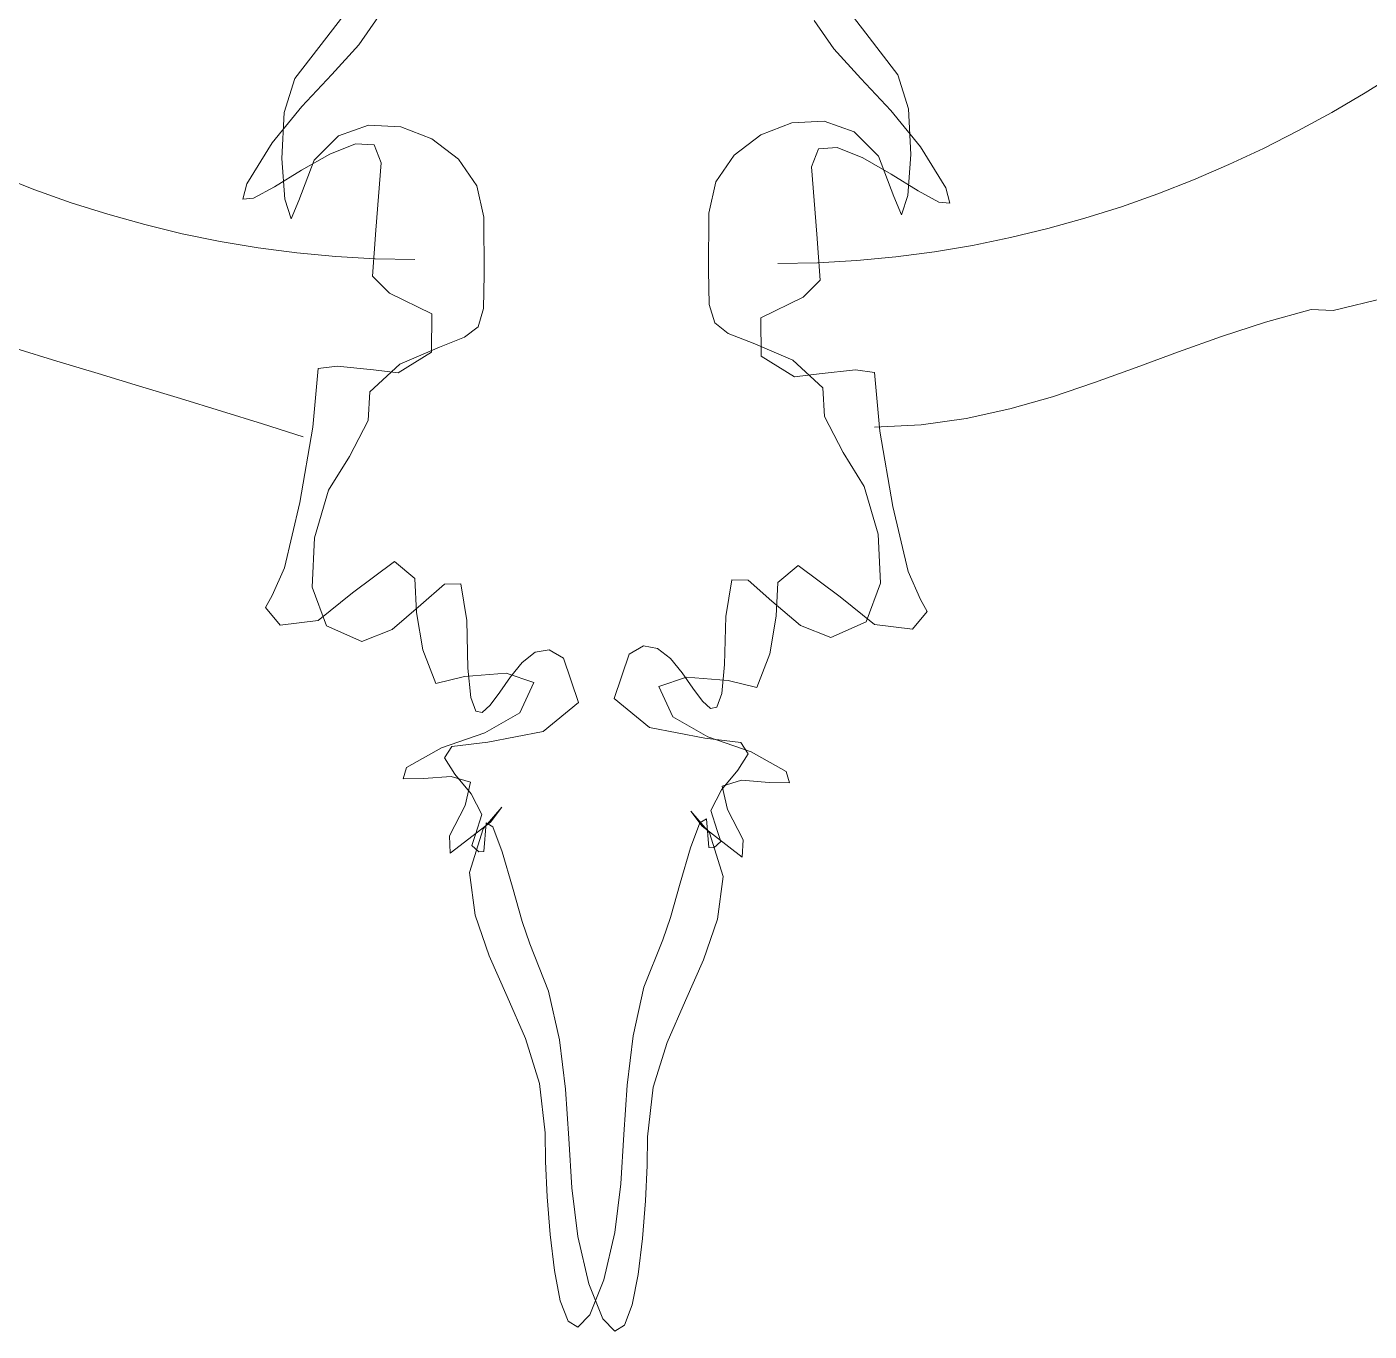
# Model space of a CAD drawing. Header units: centimetres. Extents: x 134057 to 145613, y 5028 to 39996.
# Drawn here: x 136040.61 to 136083.87, y 32791.62 to 32833.66 of the extents above; entities that cross this region are included whole.
import ezdxf

# ---------------------------------------------------------------- set-up
doc = ezdxf.new("R2010")
doc.units = ezdxf.units.CM
doc.layers.add('TEXT', color=3, linetype='Continuous', lineweight=20)

msp = doc.modelspace()

# ---------------------------------------------------------------- linework, layer by layer
at = {"layer": 'TEXT', "color": 2, "linetype": 'Continuous', "lineweight": 13}
for p, q in [((136051.227, 32834.561), (136050.282, 32833.325)), ((136051.227, 32834.561), (136050.282, 32833.325)), ((136066.705, 32834.688), (136067.651, 32833.453)), ((136066.705, 32834.688), (136067.651, 32833.453)), ((136051.308, 32833.081), (136051.951, 32833.992)), ((136051.308, 32833.081), (136051.951, 32833.992)), ((136066.625, 32832.953), (136065.982, 32833.864)), ((136066.625, 32832.953), (136065.982, 32833.864)), ((136050.282, 32833.325), (136049.247, 32831.989)), ((136050.282, 32833.325), (136049.247, 32831.989)), ((136067.651, 32833.453), (136068.685, 32832.116)), ((136067.651, 32833.453), (136068.685, 32832.116)), ((136050.442, 32832.125), (136051.308, 32833.081)), ((136050.442, 32832.125), (136051.308, 32833.081)), ((136067.49, 32831.998), (136066.625, 32832.953)), ((136067.49, 32831.998), (136066.625, 32832.953)), ((136049.247, 32831.989), (136048.911, 32830.892)), ((136049.247, 32831.989), (136048.911, 32830.892)), ((136049.474, 32831.086), (136050.442, 32832.125)), ((136049.474, 32831.086), (136050.442, 32832.125)), ((136068.459, 32830.959), (136067.49, 32831.998)), ((136068.459, 32830.959), (136067.49, 32831.998)), ((136068.685, 32832.116), (136069.022, 32831.019)), ((136068.685, 32832.116), (136069.022, 32831.019)), ((136084.801, 32832.19), (136083.741, 32831.528)), ((136084.801, 32832.19), (136083.741, 32831.528)), ((136083.741, 32831.528), (136082.666, 32830.898)), ((136083.741, 32831.528), (136082.666, 32830.898)), ((136048.521, 32829.923), (136049.474, 32831.086)), ((136048.521, 32829.923), (136049.474, 32831.086)), ((136069.022, 32831.019), (136069.105, 32829.545)), ((136069.022, 32831.019), (136069.105, 32829.545)), ((136048.911, 32830.892), (136048.827, 32829.418)), ((136048.911, 32830.892), (136048.827, 32829.418)), ((136065.267, 32830.559), (136064.264, 32830.176)), ((136065.267, 32830.559), (136064.264, 32830.176)), ((136066.308, 32830.613), (136065.267, 32830.559)), ((136066.308, 32830.613), (136065.267, 32830.559)), ((136067.276, 32830.276), (136066.308, 32830.613)), ((136067.276, 32830.276), (136066.308, 32830.613)), ((136069.411, 32829.796), (136068.459, 32830.959)), ((136069.411, 32829.796), (136068.459, 32830.959)), ((136082.666, 32830.898), (136081.575, 32830.303)), ((136082.666, 32830.898), (136081.575, 32830.303)), ((136049.872, 32829.361), (136050.656, 32830.149)), ((136049.872, 32829.361), (136050.656, 32830.149)), ((136050.656, 32830.149), (136051.624, 32830.485)), ((136050.656, 32830.149), (136051.624, 32830.485)), ((136051.624, 32830.485), (136052.665, 32830.432)), ((136051.624, 32830.485), (136052.665, 32830.432)), ((136052.665, 32830.432), (136053.668, 32830.049)), ((136052.665, 32830.432), (136053.668, 32830.049)), ((136064.264, 32830.176), (136063.41, 32829.523)), ((136064.264, 32830.176), (136063.41, 32829.523)), ((136068.061, 32829.489), (136067.276, 32830.276)), ((136068.061, 32829.489), (136067.276, 32830.276)), ((136081.575, 32830.303), (136080.468, 32829.742)), ((136081.575, 32830.303), (136080.468, 32829.742)), ((136047.703, 32828.597), (136048.521, 32829.923)), ((136047.703, 32828.597), (136048.521, 32829.923)), ((136051.206, 32829.891), (136050.379, 32829.559)), ((136051.206, 32829.891), (136050.379, 32829.559)), ((136051.805, 32829.855), (136051.206, 32829.891)), ((136051.805, 32829.855), (136051.206, 32829.891)), ((136052.035, 32829.274), (136051.805, 32829.855)), ((136052.035, 32829.274), (136051.805, 32829.855)), ((136053.668, 32830.049), (136054.522, 32829.396)), ((136053.668, 32830.049), (136054.522, 32829.396)), ((136065.897, 32829.146), (136066.128, 32829.728)), ((136065.897, 32829.146), (136066.128, 32829.728)), ((136066.128, 32829.728), (136066.727, 32829.764)), ((136066.128, 32829.728), (136066.727, 32829.764)), ((136066.727, 32829.764), (136067.554, 32829.432)), ((136066.727, 32829.764), (136067.554, 32829.432)), ((136070.229, 32828.469), (136069.411, 32829.796)), ((136070.229, 32828.469), (136069.411, 32829.796)), ((136080.468, 32829.742), (136079.346, 32829.216)), ((136080.468, 32829.742), (136079.346, 32829.216)), ((136048.827, 32829.418), (136048.926, 32828.1)), ((136048.827, 32829.418), (136048.926, 32828.1)), ((136049.383, 32828.063), (136049.872, 32829.361)), ((136049.383, 32828.063), (136049.872, 32829.361)), ((136050.379, 32829.559), (136049.463, 32829.037)), ((136050.379, 32829.559), (136049.463, 32829.037)), ((136051.865, 32827.103), (136052.035, 32829.274)), ((136051.865, 32827.103), (136052.035, 32829.274)), ((136054.522, 32829.396), (136055.116, 32828.533)), ((136054.522, 32829.396), (136055.116, 32828.533)), ((136063.41, 32829.523), (136062.816, 32828.661)), ((136063.41, 32829.523), (136062.816, 32828.661)), ((136067.554, 32829.432), (136068.469, 32828.909)), ((136067.554, 32829.432), (136068.469, 32828.909)), ((136068.55, 32828.191), (136068.061, 32829.489)), ((136068.55, 32828.191), (136068.061, 32829.489)), ((136069.105, 32829.545), (136069.007, 32828.227)), ((136069.105, 32829.545), (136069.007, 32828.227)), ((136039.723, 32828.854), (136040.875, 32828.403)), ((136039.723, 32828.854), (136040.875, 32828.403)), ((136049.463, 32829.037), (136048.598, 32828.501)), ((136049.463, 32829.037), (136048.598, 32828.501)), ((136066.068, 32826.975), (136065.897, 32829.146)), ((136066.068, 32826.975), (136065.897, 32829.146)), ((136068.469, 32828.909), (136069.334, 32828.374)), ((136068.469, 32828.909), (136069.334, 32828.374)), ((136079.346, 32829.216), (136078.209, 32828.727)), ((136079.346, 32829.216), (136078.209, 32828.727)), ((136040.875, 32828.403), (136042.04, 32827.99)), ((136040.875, 32828.403), (136042.04, 32827.99)), ((136047.579, 32828.104), (136047.703, 32828.597)), ((136047.579, 32828.104), (136047.703, 32828.597)), ((136048.598, 32828.501), (136047.923, 32828.131)), ((136048.598, 32828.501), (136047.923, 32828.131)), ((136055.116, 32828.533), (136055.339, 32827.522)), ((136055.116, 32828.533), (136055.339, 32827.522)), ((136062.816, 32828.661), (136062.594, 32827.649)), ((136062.816, 32828.661), (136062.594, 32827.649)), ((136070.354, 32827.976), (136070.229, 32828.469)), ((136070.354, 32827.976), (136070.229, 32828.469)), ((136078.209, 32828.727), (136077.058, 32828.275)), ((136078.209, 32828.727), (136077.058, 32828.275)), ((136042.04, 32827.99), (136043.22, 32827.616)), ((136042.04, 32827.99), (136043.22, 32827.616)), ((136047.923, 32828.131), (136047.579, 32828.104)), ((136047.923, 32828.131), (136047.579, 32828.104)), ((136048.926, 32828.1), (136049.135, 32827.471)), ((136048.926, 32828.1), (136049.135, 32827.471)), ((136049.135, 32827.471), (136049.383, 32828.063)), ((136049.135, 32827.471), (136049.383, 32828.063)), ((136068.798, 32827.598), (136068.55, 32828.191)), ((136068.798, 32827.598), (136068.55, 32828.191)), ((136069.007, 32828.227), (136068.798, 32827.598)), ((136069.007, 32828.227), (136068.798, 32827.598)), ((136069.334, 32828.374), (136070.009, 32828.004)), ((136069.334, 32828.374), (136070.009, 32828.004)), ((136070.009, 32828.004), (136070.354, 32827.976)), ((136070.009, 32828.004), (136070.354, 32827.976)), ((136077.058, 32828.275), (136075.892, 32827.862)), ((136077.058, 32828.275), (136075.892, 32827.862)), ((136043.22, 32827.616), (136044.413, 32827.283)), ((136043.22, 32827.616), (136044.413, 32827.283)), ((136062.594, 32827.649), (136062.578, 32825.804)), ((136062.594, 32827.649), (136062.578, 32825.804)), ((136075.892, 32827.862), (136074.713, 32827.488)), ((136075.892, 32827.862), (136074.713, 32827.488)), ((136044.413, 32827.283), (136045.619, 32826.991)), ((136044.413, 32827.283), (136045.619, 32826.991)), ((136051.754, 32825.624), (136051.865, 32827.103)), ((136051.754, 32825.624), (136051.865, 32827.103)), ((136055.339, 32827.522), (136055.355, 32825.676)), ((136055.339, 32827.522), (136055.355, 32825.676)), ((136073.52, 32827.155), (136072.313, 32826.863)), ((136073.52, 32827.155), (136072.313, 32826.863)), ((136074.713, 32827.488), (136073.52, 32827.155)), ((136074.713, 32827.488), (136073.52, 32827.155)), ((136045.619, 32826.991), (136046.839, 32826.741)), ((136045.619, 32826.991), (136046.839, 32826.741)), ((136046.839, 32826.741), (136048.071, 32826.534)), ((136046.839, 32826.741), (136048.071, 32826.534)), ((136066.178, 32825.496), (136066.068, 32826.975)), ((136066.178, 32825.496), (136066.068, 32826.975)), ((136072.313, 32826.863), (136071.094, 32826.613)), ((136072.313, 32826.863), (136071.094, 32826.613)), ((136048.071, 32826.534), (136049.315, 32826.372)), ((136048.071, 32826.534), (136049.315, 32826.372)), ((136049.315, 32826.372), (136050.571, 32826.255)), ((136049.315, 32826.372), (136050.571, 32826.255)), ((136050.571, 32826.255), (136051.839, 32826.184)), ((136050.571, 32826.255), (136051.839, 32826.184)), ((136068.618, 32826.245), (136067.362, 32826.127)), ((136068.618, 32826.245), (136067.362, 32826.127)), ((136069.862, 32826.407), (136068.618, 32826.245)), ((136069.862, 32826.407), (136068.618, 32826.245)), ((136071.094, 32826.613), (136069.862, 32826.407)), ((136071.094, 32826.613), (136069.862, 32826.407)), ((136051.839, 32826.184), (136053.118, 32826.16)), ((136051.839, 32826.184), (136053.118, 32826.16)), ((136062.578, 32825.804), (136062.604, 32824.706)), ((136062.578, 32825.804), (136062.604, 32824.706)), ((136066.094, 32826.056), (136064.814, 32826.033)), ((136066.094, 32826.056), (136064.814, 32826.033)), ((136067.362, 32826.127), (136066.094, 32826.056)), ((136067.362, 32826.127), (136066.094, 32826.056)), ((136052.306, 32825.077), (136051.754, 32825.624)), ((136052.306, 32825.077), (136051.754, 32825.624)), ((136055.355, 32825.676), (136055.329, 32824.579)), ((136055.355, 32825.676), (136055.329, 32824.579)), ((136065.627, 32824.95), (136066.178, 32825.496)), ((136065.627, 32824.95), (136066.178, 32825.496)), ((136053.67, 32824.41), (136052.306, 32825.077)), ((136053.67, 32824.41), (136052.306, 32825.077)), ((136064.263, 32824.283), (136065.627, 32824.95)), ((136064.263, 32824.283), (136065.627, 32824.95)), ((136055.329, 32824.579), (136055.153, 32823.985)), ((136055.329, 32824.579), (136055.153, 32823.985)), ((136062.604, 32824.706), (136062.78, 32824.113)), ((136062.604, 32824.706), (136062.78, 32824.113)), ((136082.006, 32824.544), (136080.534, 32824.141)), ((136082.711, 32824.51), (136082.006, 32824.544)), ((136084.397, 32824.925), (136082.711, 32824.51)), ((136053.649, 32823.172), (136053.67, 32824.41)), ((136053.649, 32823.172), (136053.67, 32824.41)), ((136062.78, 32824.113), (136063.215, 32823.779)), ((136062.78, 32824.113), (136063.215, 32823.779)), ((136064.283, 32823.045), (136064.263, 32824.283)), ((136064.283, 32823.045), (136064.263, 32824.283)), ((136080.534, 32824.141), (136079.112, 32823.682)), ((136054.717, 32823.651), (136053.913, 32823.332)), ((136054.717, 32823.651), (136053.913, 32823.332)), ((136055.153, 32823.985), (136054.717, 32823.651)), ((136055.153, 32823.985), (136054.717, 32823.651)), ((136063.215, 32823.779), (136064.019, 32823.46)), ((136063.215, 32823.779), (136064.019, 32823.46)), ((136079.112, 32823.682), (136077.729, 32823.188)), ((136041.585, 32822.883), (136040.261, 32823.295)), ((136053.913, 32823.332), (136052.632, 32822.784)), ((136053.913, 32823.332), (136052.632, 32822.784)), ((136064.019, 32823.46), (136065.301, 32822.911)), ((136064.019, 32823.46), (136065.301, 32822.911)), ((136042.912, 32822.479), (136041.585, 32822.883)), ((136052.632, 32822.784), (136051.669, 32821.891)), ((136052.632, 32822.784), (136051.669, 32821.891)), ((136052.577, 32822.505), (136053.649, 32823.172)), ((136052.577, 32822.505), (136053.649, 32823.172)), ((136065.356, 32822.378), (136064.283, 32823.045)), ((136065.356, 32822.378), (136064.283, 32823.045)), ((136065.301, 32822.911), (136066.264, 32822.019)), ((136065.301, 32822.911), (136066.264, 32822.019)), ((136077.729, 32823.188), (136076.368, 32822.683)), ((136044.239, 32822.078), (136042.912, 32822.479)), ((136049.829, 32820.756), (136050.005, 32822.641)), ((136049.829, 32820.756), (136050.005, 32822.641)), ((136050.005, 32822.641), (136050.611, 32822.726)), ((136050.005, 32822.641), (136050.611, 32822.726)), ((136050.611, 32822.726), (136051.789, 32822.6)), ((136050.611, 32822.726), (136051.789, 32822.6)), ((136051.789, 32822.6), (136052.577, 32822.505)), ((136051.789, 32822.6), (136052.577, 32822.505)), ((136066.143, 32822.473), (136065.356, 32822.378)), ((136066.143, 32822.473), (136065.356, 32822.378)), ((136067.321, 32822.598), (136066.143, 32822.473)), ((136067.321, 32822.598), (136066.143, 32822.473)), ((136067.928, 32822.513), (136067.321, 32822.598)), ((136067.928, 32822.513), (136067.321, 32822.598)), ((136068.103, 32820.629), (136067.928, 32822.513)), ((136068.103, 32820.629), (136067.928, 32822.513)), ((136076.368, 32822.683), (136075.018, 32822.192)), ((136045.566, 32821.677), (136044.239, 32822.078)), ((136066.264, 32822.019), (136066.324, 32821.096)), ((136066.264, 32822.019), (136066.324, 32821.096)), ((136075.018, 32822.192), (136073.663, 32821.737)), ((136046.889, 32821.274), (136045.566, 32821.677)), ((136051.669, 32821.891), (136051.609, 32820.969)), ((136051.669, 32821.891), (136051.609, 32820.969)), ((136073.663, 32821.737), (136072.291, 32821.342)), ((136048.207, 32820.865), (136046.889, 32821.274)), ((136066.324, 32821.096), (136066.925, 32819.933)), ((136066.324, 32821.096), (136066.925, 32819.933)), ((136072.291, 32821.342), (136070.886, 32821.031)), ((136049.518, 32820.447), (136048.207, 32820.865)), ((136049.412, 32818.326), (136049.829, 32820.756)), ((136049.412, 32818.326), (136049.829, 32820.756)), ((136051.609, 32820.969), (136051.007, 32819.806)), ((136051.609, 32820.969), (136051.007, 32819.806)), ((136069.437, 32820.827), (136067.928, 32820.753)), ((136068.52, 32818.198), (136068.103, 32820.629)), ((136068.52, 32818.198), (136068.103, 32820.629)), ((136070.886, 32821.031), (136069.437, 32820.827)), ((136051.007, 32819.806), (136050.335, 32818.719)), ((136051.007, 32819.806), (136050.335, 32818.719)), ((136066.925, 32819.933), (136067.598, 32818.846)), ((136066.925, 32819.933), (136067.598, 32818.846)), ((136050.335, 32818.719), (136049.883, 32817.183)), ((136050.335, 32818.719), (136049.883, 32817.183)), ((136067.598, 32818.846), (136068.049, 32817.31)), ((136067.598, 32818.846), (136068.049, 32817.31)), ((136048.92, 32816.225), (136049.412, 32818.326)), ((136048.92, 32816.225), (136049.412, 32818.326)), ((136069.013, 32816.098), (136068.52, 32818.198)), ((136069.013, 32816.098), (136068.52, 32818.198)), ((136049.883, 32817.183), (136049.808, 32815.595)), ((136049.883, 32817.183), (136049.808, 32815.595)), ((136068.049, 32817.31), (136068.124, 32815.723)), ((136068.049, 32817.31), (136068.124, 32815.723)), ((136052.461, 32816.424), (136051.113, 32815.411)), ((136052.461, 32816.424), (136051.113, 32815.411)), ((136053.118, 32815.872), (136052.461, 32816.424)), ((136053.118, 32815.872), (136052.461, 32816.424)), ((136064.814, 32815.745), (136065.471, 32816.296)), ((136064.814, 32815.745), (136065.471, 32816.296)), ((136065.471, 32816.296), (136066.82, 32815.284)), ((136065.471, 32816.296), (136066.82, 32815.284)), ((136048.516, 32815.331), (136048.92, 32816.225)), ((136048.516, 32815.331), (136048.92, 32816.225)), ((136053.173, 32814.784), (136053.118, 32815.872)), ((136053.173, 32814.784), (136053.118, 32815.872)), ((136069.417, 32815.203), (136069.013, 32816.098)), ((136069.417, 32815.203), (136069.013, 32816.098)), ((136049.808, 32815.595), (136050.266, 32814.352)), ((136049.808, 32815.595), (136050.266, 32814.352)), ((136053.306, 32815.024), (136054.074, 32815.692)), ((136053.306, 32815.024), (136054.074, 32815.692)), ((136054.074, 32815.692), (136054.601, 32815.704)), ((136054.074, 32815.692), (136054.601, 32815.704)), ((136054.601, 32815.704), (136054.797, 32814.527)), ((136054.601, 32815.704), (136054.797, 32814.527)), ((136063.331, 32815.831), (136063.135, 32814.654)), ((136063.331, 32815.831), (136063.135, 32814.654)), ((136063.859, 32815.819), (136063.331, 32815.831)), ((136063.859, 32815.819), (136063.331, 32815.831)), ((136064.626, 32815.151), (136063.859, 32815.819)), ((136064.626, 32815.151), (136063.859, 32815.819)), ((136064.759, 32814.657), (136064.814, 32815.745)), ((136064.759, 32814.657), (136064.814, 32815.745)), ((136068.124, 32815.723), (136067.666, 32814.48)), ((136068.124, 32815.723), (136067.666, 32814.48)), ((136048.3, 32814.94), (136048.516, 32815.331)), ((136048.3, 32814.94), (136048.516, 32815.331)), ((136051.113, 32815.411), (136050.005, 32814.519)), ((136051.113, 32815.411), (136050.005, 32814.519)), ((136052.389, 32814.232), (136053.306, 32815.024)), ((136052.389, 32814.232), (136053.306, 32815.024)), ((136065.544, 32814.359), (136064.626, 32815.151)), ((136065.544, 32814.359), (136064.626, 32815.151)), ((136066.82, 32815.284), (136067.928, 32814.391)), ((136066.82, 32815.284), (136067.928, 32814.391)), ((136069.633, 32814.812), (136069.417, 32815.203)), ((136069.633, 32814.812), (136069.417, 32815.203)), ((136048.776, 32814.368), (136048.3, 32814.94)), ((136048.776, 32814.368), (136048.3, 32814.94)), ((136053.379, 32813.576), (136053.173, 32814.784)), ((136053.379, 32813.576), (136053.173, 32814.784)), ((136063.135, 32814.654), (136063.102, 32813.109)), ((136063.135, 32814.654), (136063.102, 32813.109)), ((136064.554, 32813.449), (136064.759, 32814.657)), ((136064.554, 32813.449), (136064.759, 32814.657)), ((136069.156, 32814.241), (136069.633, 32814.812)), ((136069.156, 32814.241), (136069.633, 32814.812)), ((136050.005, 32814.519), (136048.776, 32814.368)), ((136050.005, 32814.519), (136048.776, 32814.368)), ((136050.266, 32814.352), (136051.413, 32813.85)), ((136050.266, 32814.352), (136051.413, 32813.85)), ((136051.413, 32813.85), (136052.389, 32814.232)), ((136051.413, 32813.85), (136052.389, 32814.232)), ((136054.797, 32814.527), (136054.83, 32812.982)), ((136054.797, 32814.527), (136054.83, 32812.982)), ((136066.519, 32813.977), (136065.544, 32814.359)), ((136066.519, 32813.977), (136065.544, 32814.359)), ((136067.666, 32814.48), (136066.519, 32813.977)), ((136067.666, 32814.48), (136066.519, 32813.977)), ((136067.928, 32814.391), (136069.156, 32814.241)), ((136067.928, 32814.391), (136069.156, 32814.241)), ((136060.491, 32813.705), (136060.022, 32813.436)), ((136060.491, 32813.705), (136060.022, 32813.436)), ((136060.936, 32813.624), (136060.491, 32813.705)), ((136060.936, 32813.624), (136060.491, 32813.705)), ((136053.795, 32812.488), (136053.379, 32813.576)), ((136053.795, 32812.488), (136053.379, 32813.576)), ((136056.581, 32813.172), (136056.997, 32813.497)), ((136056.581, 32813.172), (136056.997, 32813.497)), ((136056.997, 32813.497), (136057.442, 32813.578)), ((136056.997, 32813.497), (136057.442, 32813.578)), ((136057.442, 32813.578), (136057.911, 32813.308)), ((136057.442, 32813.578), (136057.911, 32813.308)), ((136057.911, 32813.308), (136058.392, 32811.884)), ((136057.911, 32813.308), (136058.392, 32811.884)), ((136060.022, 32813.436), (136059.54, 32812.012)), ((136060.022, 32813.436), (136059.54, 32812.012)), ((136061.352, 32813.299), (136060.936, 32813.624)), ((136061.352, 32813.299), (136060.936, 32813.624)), ((136061.735, 32812.836), (136061.352, 32813.299)), ((136061.735, 32812.836), (136061.352, 32813.299)), ((136064.138, 32812.361), (136064.554, 32813.449)), ((136064.138, 32812.361), (136064.554, 32813.449)), ((136056.062, 32812.827), (136054.713, 32812.721)), ((136056.062, 32812.827), (136054.713, 32812.721)), ((136054.83, 32812.982), (136054.926, 32812.042)), ((136054.83, 32812.982), (136054.926, 32812.042)), ((136056.955, 32812.526), (136056.062, 32812.827)), ((136056.955, 32812.526), (136056.062, 32812.827)), ((136056.198, 32812.709), (136056.581, 32813.172)), ((136056.198, 32812.709), (136056.581, 32813.172)), ((136062.081, 32812.342), (136061.735, 32812.836)), ((136062.081, 32812.342), (136061.735, 32812.836)), ((136063.102, 32813.109), (136063.007, 32812.17)), ((136063.102, 32813.109), (136063.007, 32812.17)), ((136054.713, 32812.721), (136053.795, 32812.488)), ((136054.713, 32812.721), (136053.795, 32812.488)), ((136055.852, 32812.214), (136056.198, 32812.709)), ((136055.852, 32812.214), (136056.198, 32812.709)), ((136056.502, 32811.541), (136056.955, 32812.526)), ((136056.502, 32811.541), (136056.955, 32812.526)), ((136060.978, 32812.399), (136061.87, 32812.699)), ((136060.978, 32812.399), (136061.87, 32812.699)), ((136061.43, 32811.413), (136060.978, 32812.399)), ((136061.43, 32811.413), (136060.978, 32812.399)), ((136061.87, 32812.699), (136063.22, 32812.593)), ((136061.87, 32812.699), (136063.22, 32812.593)), ((136063.22, 32812.593), (136064.138, 32812.361)), ((136063.22, 32812.593), (136064.138, 32812.361)), ((136054.926, 32812.042), (136055.08, 32811.602)), ((136054.926, 32812.042), (136055.08, 32811.602)), ((136055.547, 32811.794), (136055.852, 32812.214)), ((136055.547, 32811.794), (136055.852, 32812.214)), ((136059.54, 32812.012), (136060.684, 32811.069)), ((136059.54, 32812.012), (136060.684, 32811.069)), ((136062.385, 32811.922), (136062.081, 32812.342)), ((136062.385, 32811.922), (136062.081, 32812.342)), ((136063.007, 32812.17), (136062.852, 32811.73)), ((136063.007, 32812.17), (136062.852, 32811.73)), ((136055.08, 32811.602), (136055.289, 32811.555)), ((136055.08, 32811.602), (136055.289, 32811.555)), ((136055.289, 32811.555), (136055.547, 32811.794)), ((136055.289, 32811.555), (136055.547, 32811.794)), ((136055.374, 32810.904), (136056.502, 32811.541)), ((136055.374, 32810.904), (136056.502, 32811.541)), ((136058.392, 32811.884), (136057.249, 32810.942)), ((136058.392, 32811.884), (136057.249, 32810.942)), ((136062.644, 32811.682), (136062.385, 32811.922)), ((136062.644, 32811.682), (136062.385, 32811.922)), ((136062.852, 32811.73), (136062.644, 32811.682)), ((136062.852, 32811.73), (136062.644, 32811.682)), ((136062.558, 32810.776), (136061.43, 32811.413)), ((136062.558, 32810.776), (136061.43, 32811.413)), ((136053.975, 32810.418), (136055.374, 32810.904)), ((136053.975, 32810.418), (136055.374, 32810.904)), ((136057.249, 32810.942), (136055.474, 32810.601)), ((136057.249, 32810.942), (136055.474, 32810.601)), ((136060.684, 32811.069), (136062.458, 32810.728)), ((136060.684, 32811.069), (136062.458, 32810.728)), ((136062.458, 32810.728), (136063.626, 32810.592)), ((136062.458, 32810.728), (136063.626, 32810.592)), ((136063.957, 32810.29), (136062.558, 32810.776)), ((136063.957, 32810.29), (136062.558, 32810.776)), ((136052.847, 32809.781), (136053.975, 32810.418)), ((136052.847, 32809.781), (136053.975, 32810.418)), ((136054.307, 32810.465), (136054.075, 32810.1)), ((136054.307, 32810.465), (136054.075, 32810.1)), ((136055.474, 32810.601), (136054.307, 32810.465)), ((136055.474, 32810.601), (136054.307, 32810.465)), ((136063.857, 32810.227), (136063.524, 32809.696)), ((136063.857, 32810.227), (136063.524, 32809.696)), ((136063.626, 32810.592), (136063.857, 32810.227)), ((136063.626, 32810.592), (136063.857, 32810.227)), ((136065.085, 32809.653), (136063.957, 32810.29)), ((136065.085, 32809.653), (136063.957, 32810.29)), ((136054.075, 32810.1), (136054.408, 32809.569)), ((136054.075, 32810.1), (136054.408, 32809.569)), ((136052.746, 32809.42), (136052.847, 32809.781)), ((136052.746, 32809.42), (136052.847, 32809.781)), ((136053.397, 32809.43), (136052.746, 32809.42)), ((136053.397, 32809.43), (136052.746, 32809.42)), ((136054.29, 32809.498), (136053.397, 32809.43)), ((136054.29, 32809.498), (136053.397, 32809.43)), ((136054.909, 32809.313), (136054.29, 32809.498)), ((136054.909, 32809.313), (136054.29, 32809.498)), ((136054.408, 32809.569), (136054.933, 32808.936)), ((136054.408, 32809.569), (136054.933, 32808.936)), ((136063.524, 32809.696), (136063, 32809.064)), ((136063.524, 32809.696), (136063, 32809.064)), ((136063.023, 32809.185), (136063.643, 32809.371)), ((136063.023, 32809.185), (136063.643, 32809.371)), ((136063.643, 32809.371), (136064.535, 32809.302)), ((136063.643, 32809.371), (136064.535, 32809.302)), ((136065.187, 32809.293), (136065.085, 32809.653)), ((136065.187, 32809.293), (136065.085, 32809.653)), ((136054.742, 32808.562), (136054.909, 32809.313)), ((136054.742, 32808.562), (136054.909, 32809.313)), ((136054.933, 32808.936), (136055.277, 32808.266)), ((136054.933, 32808.936), (136055.277, 32808.266)), ((136063, 32809.064), (136062.656, 32808.394)), ((136063, 32809.064), (136062.656, 32808.394)), ((136063.19, 32808.435), (136063.023, 32809.185)), ((136063.19, 32808.435), (136063.023, 32809.185)), ((136064.535, 32809.302), (136065.187, 32809.293)), ((136064.535, 32809.302), (136065.187, 32809.293)), ((136054.231, 32807.58), (136054.742, 32808.562)), ((136054.231, 32807.58), (136054.742, 32808.562)), ((136055.324, 32807.81), (136055.921, 32808.502)), ((136055.324, 32807.81), (136055.921, 32808.502)), ((136055.921, 32808.502), (136055.555, 32808.021)), ((136055.921, 32808.502), (136055.555, 32808.021)), ((136055.277, 32808.266), (136055.068, 32807.623)), ((136055.277, 32808.266), (136055.068, 32807.623)), ((136062.609, 32807.683), (136062.012, 32808.375)), ((136062.012, 32808.375), (136062.378, 32807.894)), ((136062.609, 32807.683), (136062.012, 32808.375)), ((136062.012, 32808.375), (136062.378, 32807.894)), ((136062.512, 32808.126), (136062.298, 32808.001)), ((136062.512, 32808.126), (136062.298, 32808.001)), ((136062.594, 32807.209), (136062.512, 32808.126)), ((136062.594, 32807.209), (136062.512, 32808.126)), ((136062.656, 32808.394), (136062.864, 32807.75)), ((136062.656, 32808.394), (136062.864, 32807.75)), ((136063.701, 32807.452), (136063.19, 32808.435)), ((136063.701, 32807.452), (136063.19, 32808.435)), ((136055.555, 32808.021), (136054.261, 32807.018)), ((136055.555, 32808.021), (136054.261, 32807.018)), ((136054.878, 32806.397), (136055.324, 32807.81)), ((136054.878, 32806.397), (136055.324, 32807.81)), ((136055.339, 32807.081), (136055.421, 32807.998)), ((136055.339, 32807.081), (136055.421, 32807.998)), ((136055.421, 32807.998), (136055.635, 32807.874)), ((136055.421, 32807.998), (136055.635, 32807.874)), ((136055.635, 32807.874), (136055.931, 32807.064)), ((136055.635, 32807.874), (136055.931, 32807.064)), ((136062.298, 32808.001), (136062.001, 32807.192)), ((136062.298, 32808.001), (136062.001, 32807.192)), ((136062.378, 32807.894), (136063.671, 32806.891)), ((136062.378, 32807.894), (136063.671, 32806.891)), ((136063.055, 32806.269), (136062.609, 32807.683)), ((136063.055, 32806.269), (136062.609, 32807.683)), ((136062.864, 32807.75), (136062.975, 32807.399)), ((136062.864, 32807.75), (136062.975, 32807.399)), ((136054.261, 32807.018), (136054.231, 32807.58)), ((136054.261, 32807.018), (136054.231, 32807.58)), ((136055.068, 32807.623), (136054.958, 32807.272)), ((136055.068, 32807.623), (136054.958, 32807.272)), ((136054.958, 32807.272), (136055.178, 32807.071)), ((136054.958, 32807.272), (136055.178, 32807.071)), ((136062.754, 32807.199), (136062.594, 32807.209)), ((136062.754, 32807.199), (136062.594, 32807.209)), ((136062.975, 32807.399), (136062.754, 32807.199)), ((136062.975, 32807.399), (136062.754, 32807.199)), ((136063.671, 32806.891), (136063.701, 32807.452)), ((136063.671, 32806.891), (136063.701, 32807.452)), ((136055.178, 32807.071), (136055.339, 32807.081)), ((136055.178, 32807.071), (136055.339, 32807.081)), ((136055.931, 32807.064), (136056.261, 32805.928)), ((136055.931, 32807.064), (136056.261, 32805.928)), ((136062.001, 32807.192), (136061.671, 32806.056)), ((136062.001, 32807.192), (136061.671, 32806.056)), ((136055.058, 32805.023), (136054.878, 32806.397)), ((136055.058, 32805.023), (136054.878, 32806.397)), ((136056.261, 32805.928), (136056.577, 32804.822)), ((136056.261, 32805.928), (136056.577, 32804.822)), ((136061.671, 32806.056), (136061.356, 32804.95)), ((136061.671, 32806.056), (136061.356, 32804.95)), ((136062.874, 32804.895), (136063.055, 32806.269)), ((136062.874, 32804.895), (136063.055, 32806.269)), ((136055.51, 32803.709), (136055.058, 32805.023)), ((136055.51, 32803.709), (136055.058, 32805.023)), ((136056.577, 32804.822), (136056.828, 32804.103)), ((136056.577, 32804.822), (136056.828, 32804.103)), ((136061.356, 32804.95), (136061.105, 32804.231)), ((136061.356, 32804.95), (136061.105, 32804.231)), ((136062.423, 32803.582), (136062.874, 32804.895)), ((136062.423, 32803.582), (136062.874, 32804.895)), ((136061.105, 32804.231), (136060.502, 32802.7)), ((136061.105, 32804.231), (136060.502, 32802.7)), ((136056.828, 32804.103), (136057.43, 32802.572)), ((136056.828, 32804.103), (136057.43, 32802.572)), ((136056.096, 32802.403), (136055.51, 32803.709)), ((136056.096, 32802.403), (136055.51, 32803.709)), ((136061.836, 32802.276), (136062.423, 32803.582)), ((136061.836, 32802.276), (136062.423, 32803.582)), ((136057.43, 32802.572), (136057.784, 32801.006)), ((136057.43, 32802.572), (136057.784, 32801.006)), ((136060.502, 32802.7), (136060.149, 32801.134)), ((136060.502, 32802.7), (136060.149, 32801.134)), ((136056.683, 32801.052), (136056.096, 32802.403)), ((136056.683, 32801.052), (136056.096, 32802.403)), ((136061.25, 32800.925), (136061.836, 32802.276)), ((136061.25, 32800.925), (136061.836, 32802.276)), ((136057.134, 32799.603), (136056.683, 32801.052)), ((136057.134, 32799.603), (136056.683, 32801.052)), ((136057.784, 32801.006), (136057.972, 32799.418)), ((136057.784, 32801.006), (136057.972, 32799.418)), ((136060.149, 32801.134), (136059.961, 32799.546)), ((136060.149, 32801.134), (136059.961, 32799.546)), ((136060.799, 32799.476), (136061.25, 32800.925)), ((136060.799, 32799.476), (136061.25, 32800.925)), ((136057.314, 32798.004), (136057.134, 32799.603)), ((136057.314, 32798.004), (136057.134, 32799.603)), ((136057.972, 32799.418), (136058.077, 32797.824)), ((136057.972, 32799.418), (136058.077, 32797.824)), ((136059.961, 32799.546), (136059.856, 32797.951)), ((136059.961, 32799.546), (136059.856, 32797.951)), ((136060.618, 32797.877), (136060.799, 32799.476)), ((136060.618, 32797.877), (136060.799, 32799.476)), ((136057.33, 32797.084), (136057.314, 32798.004)), ((136057.33, 32797.084), (136057.314, 32798.004)), ((136058.077, 32797.824), (136058.182, 32796.236)), ((136058.077, 32797.824), (136058.182, 32796.236)), ((136059.856, 32797.951), (136059.751, 32796.363)), ((136059.856, 32797.951), (136059.751, 32796.363)), ((136060.602, 32796.956), (136060.618, 32797.877)), ((136060.602, 32796.956), (136060.618, 32797.877)), ((136057.382, 32795.948), (136057.33, 32797.084)), ((136057.382, 32795.948), (136057.33, 32797.084)), ((136060.551, 32795.82), (136060.602, 32796.956)), ((136060.551, 32795.82), (136060.602, 32796.956)), ((136058.182, 32796.236), (136058.369, 32794.67)), ((136058.182, 32796.236), (136058.369, 32794.67)), ((136059.751, 32796.363), (136059.563, 32794.797)), ((136059.751, 32796.363), (136059.563, 32794.797)), ((136057.475, 32794.73), (136057.382, 32795.948)), ((136057.475, 32794.73), (136057.382, 32795.948)), ((136060.458, 32794.603), (136060.551, 32795.82)), ((136060.458, 32794.603), (136060.551, 32795.82)), ((136057.614, 32793.566), (136057.475, 32794.73)), ((136057.614, 32793.566), (136057.475, 32794.73)), ((136058.369, 32794.67), (136058.723, 32793.139)), ((136058.369, 32794.67), (136058.723, 32793.139)), ((136059.563, 32794.797), (136059.21, 32793.266)), ((136059.563, 32794.797), (136059.21, 32793.266)), ((136060.318, 32793.439), (136060.458, 32794.603)), ((136060.318, 32793.439), (136060.458, 32794.603)), ((136057.806, 32792.59), (136057.614, 32793.566)), ((136057.806, 32792.59), (136057.614, 32793.566)), ((136060.126, 32792.463), (136060.318, 32793.439)), ((136060.126, 32792.463), (136060.318, 32793.439)), ((136058.723, 32793.139), (136059.18, 32792.013)), ((136058.723, 32793.139), (136059.18, 32792.013)), ((136059.21, 32793.266), (136058.752, 32792.141)), ((136059.21, 32793.266), (136058.752, 32792.141)), ((136058.056, 32791.938), (136057.806, 32792.59)), ((136058.056, 32791.938), (136057.806, 32792.59)), ((136058.752, 32792.141), (136058.37, 32791.743)), ((136058.752, 32792.141), (136058.37, 32791.743)), ((136059.876, 32791.81), (136060.126, 32792.463)), ((136059.876, 32791.81), (136060.126, 32792.463)), ((136058.37, 32791.743), (136058.056, 32791.938)), ((136058.37, 32791.743), (136058.056, 32791.938)), ((136059.18, 32792.013), (136059.563, 32791.615)), ((136059.18, 32792.013), (136059.563, 32791.615)), ((136059.563, 32791.615), (136059.876, 32791.81)), ((136059.563, 32791.615), (136059.876, 32791.81))]:
    msp.add_line(p, q, dxfattribs=at)

doc.saveas('drawing.dxf')
